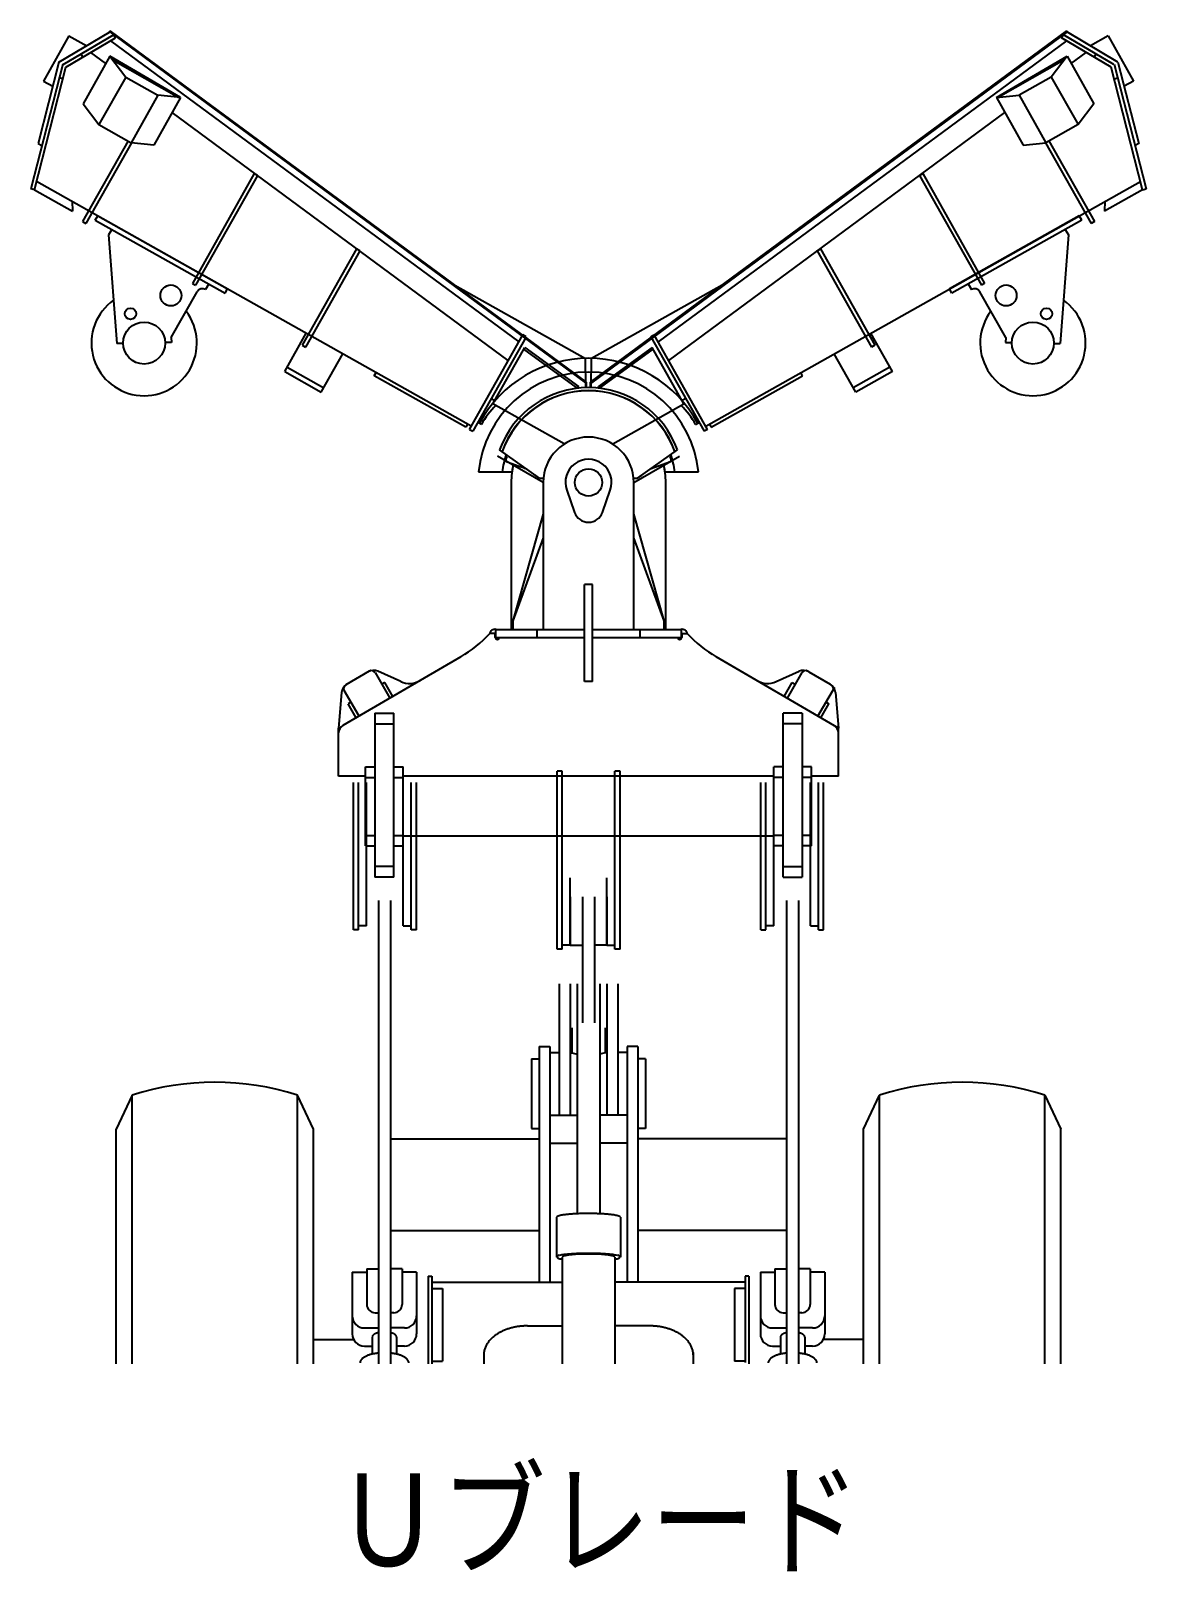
# Model space of a CAD drawing. Header units: millimetres. Extents: x -45 to 187, y -119 to 53.
# Drawn here: x 124.5 to 177.6, y -110.6 to -37.2 of the extents above; entities that cross this region are included whole.
import ezdxf
from ezdxf.enums import TextEntityAlignment as Align

# ---------------------------------------------------------------- set-up
doc = ezdxf.new("R2010")
doc.units = ezdxf.units.MM
doc.header["$LTSCALE"] = 0.25
doc.header["$PDSIZE"] = 1
doc.layers.add('Layer0016', color=7, linetype='Continuous')
doc.styles.add('dcStyle0', font='txt.shx', dxfattribs={"bigfont": 'bigfont'})

# ---------------------------------------------------------------- blocks, each defined once
blk = doc.blocks.new('DC_GROUP_ＤＸＦ５_1')
at = {"layer": 'Layer0016', "color": 7, "linetype": 'Continuous', "lineweight": 25}
for p, q in [((151.106, -53.974), (173.793, -37.238)), ((173.817, -37.294), (151.15, -54.014)), ((173.831, -37.307), (173.793, -37.238)), ((176.234, -38.729), (173.831, -37.307)), ((173.78, -37.718), (154.338, -52.06)), ((173.638, -37.425), (173.547, -37.58)), ((175.905, -38.976), (173.547, -37.58)), ((176.033, -38.842), (173.638, -37.425)), ((175.758, -37.475), (174.917, -37.949)), ((175.758, -37.475), (176.973, -39.632)), ((170.449, -40.416), (173.807, -38.448)), ((173.66, -38.641), (170.523, -40.408)), ((173.807, -38.448), (173.055, -39.441)), ((173.807, -38.448), (175.083, -40.713)), ((174.003, -38.796), (174.714, -38.271)), ((175.096, -38.497), (175.187, -38.342)), ((176.054, -38.83), (177.577, -44.767)), ((176.234, -38.729), (177.227, -42.601)), ((173.055, -39.441), (171.521, -40.305)), ((173.055, -39.441), (174.331, -41.707)), ((177.402, -44.812), (175.905, -38.976)), ((176.044, -39.518), (176.219, -39.474)), ((170.449, -40.416), (171.521, -40.305)), ((171.521, -40.305), (172.796, -42.571)), ((176.973, -39.632), (176.53, -39.882)), ((170.449, -40.416), (171.725, -42.681)), ((175.083, -40.713), (174.331, -41.707)), ((154.833, -52.938), (170.848, -41.123)), ((174.331, -41.707), (172.796, -42.571)), ((172.943, -42.484), (175.11, -46.33)), ((171.725, -42.681), (172.796, -42.571)), ((172.788, -42.575), (174.953, -46.418)), ((177.227, -42.601), (177.047, -42.703)), ((156.596, -56.068), (177.299, -44.409)), ((166.776, -44.127), (166.933, -44.039)), ((166.776, -44.127), (169.725, -49.363)), ((166.933, -44.039), (169.882, -49.274)), ((177.402, -44.812), (175.591, -45.832)), ((175.608, -45.361), (175.591, -45.832)), ((177.402, -44.812), (177.577, -44.767)), ((174.388, -46.048), (168.202, -49.532)), ((174.506, -46.257), (174.388, -46.048)), ((174.506, -46.257), (168.32, -49.741)), ((173.869, -46.96), (173.479, -52.139)), ((173.722, -46.699), (173.869, -46.96)), ((175.11, -46.33), (174.953, -46.418)), ((161.911, -47.716), (162.068, -47.628)), ((162.068, -47.628), (164.654, -52.219)), ((161.911, -47.716), (164.497, -52.307)), ((157.374, -49.35), (151.163, -52.848)), ((168.32, -49.741), (168.202, -49.532)), ((169.104, -49.299), (169.251, -49.561)), ((170.885, -51.851), (169.66, -49.675)), ((169.882, -49.274), (169.725, -49.363)), ((153.991, -51.809), (154.148, -51.721)), ((153.991, -51.809), (156.527, -56.313)), ((156.684, -56.225), (154.148, -51.721)), ((165.486, -53.472), (164.455, -51.642)), ((170.885, -51.851), (170.88, -52.085)), ((170.88, -52.085), (171.18, -52.091)), ((154.047, -52.317), (151.495, -54.188)), ((151.584, -54.234), (154.092, -52.397)), ((155.563, -55.008), (154.047, -52.317)), ((163.743, -54.453), (162.712, -52.623)), ((164.654, -52.219), (164.497, -52.307)), ((173.179, -52.133), (173.479, -52.139)), ((151.148, -54.24), (151.163, -52.848)), ((161.215, -53.673), (161.127, -53.516)), ((165.368, -53.262), (163.625, -54.244)), ((165.486, -53.472), (163.743, -54.453)), ((151.103, -54.239), (151.106, -53.974)), ((151.15, -54.014), (151.106, -53.974)), ((151.494, -54.264), (151.495, -54.188)), ((151.495, -54.188), (151.584, -54.234)), ((151.584, -54.274), (151.584, -54.234)), ((156.858, -56.127), (161.215, -53.673)), ((152.171, -56.919), (155.563, -55.008)), ((155.649, -54.753), (155.475, -54.852)), ((156.117, -55.993), (156.292, -55.895)), ((156.684, -56.225), (156.527, -56.313)), ((156.77, -55.97), (156.858, -56.127))]:
    blk.add_line(p, q, dxfattribs=at)
for centre, radius in [((170.904, -49.846), 0.5), ((172.827, -50.714), 0.27), ((172.18, -52.112), 1)]:
    blk.add_circle(centre, radius, dxfattribs=at)
for centre, radius, start, end in [((169.398, -49.822), 0.3, 29.38676, 119.38676), ((172.18, -52.112), 2.511, 142.85473, 54.56993), ((152.586, -57.981), 4.052, 29.38676, 45.57842)]:
    blk.add_arc(centre, radius, start, end, dxfattribs=at)
blk = doc.blocks.new('DC_GROUP_ＤＸＦ５_3')
at = {"layer": 'Layer0016', "color": 7, "linetype": 'Continuous', "lineweight": 25}
for p, q in [((149.977, -59.119), (150.355, -60.185)), ((151.675, -60.185), (152.052, -59.119))]:
    blk.add_line(p, q, dxfattribs=at)
for centre, radius, start, end in [((151.015, -58.752), 1.1, 340.52878, 199.47122), ((151.015, -59.952), 0.7, 199.47122, 340.52878)]:
    blk.add_arc(centre, radius, start, end, dxfattribs=at)
blk = doc.blocks.new('DC_GROUP_ＤＸＦ５_4')
at = {"layer": 'Layer0016', "color": 7, "linetype": 'Continuous', "lineweight": 25}
for p, q in [((140.845, -69.752), (140.845, -77.052)), ((140.845, -69.752), (141.745, -69.752)), ((141.745, -77.052), (141.745, -69.752)), ((140.395, -75.568), (140.395, -72.307)), ((140.395, -72.307), (140.845, -72.307)), ((141.745, -72.307), (142.195, -72.307)), ((142.195, -75.568), (142.195, -72.307)), ((140.395, -75.568), (140.845, -75.568)), ((141.745, -75.568), (142.195, -75.568)), ((141.745, -77.052), (140.845, -77.052))]:
    blk.add_line(p, q, dxfattribs=at)
at = {"layer": 'Layer0016', "color": 7, "linetype": 'Continuous'}
blk.add_point((142.175, -75.552), dxfattribs=at)
blk = doc.blocks.new('DC_GROUP_ＤＸＦ５_5')
at = {"layer": 'Layer0016', "color": 7, "linetype": 'Continuous', "lineweight": 25}
for p, q in [((160.285, -77.052), (160.285, -69.752)), ((161.185, -69.752), (160.285, -69.752)), ((161.185, -69.752), (161.185, -77.052)), ((159.835, -75.568), (159.835, -72.307)), ((160.285, -72.307), (159.835, -72.307)), ((161.635, -72.307), (161.185, -72.307)), ((161.635, -75.568), (161.635, -72.307)), ((160.285, -75.568), (159.835, -75.568)), ((161.635, -75.568), (161.185, -75.568)), ((160.285, -77.052), (161.185, -77.052))]:
    blk.add_line(p, q, dxfattribs=at)
at = {"layer": 'Layer0016', "color": 7, "linetype": 'Continuous'}
blk.add_point((159.855, -75.552), dxfattribs=at)
blk = doc.blocks.new('DC_GROUP_ＤＸＦ５_2')
at = {"layer": 'Layer0016', "color": 7, "linetype": 'Continuous', "lineweight": 25}
for p, q in [((148.681, -58.552), (146.778, -57.194)), ((153.348, -58.552), (155.251, -57.194)), ((148.855, -58.752), (146.679, -57.496)), ((153.175, -58.752), (155.35, -57.496)), ((145.782, -58.252), (147.374, -58.252)), ((148.681, -58.552), (148.871, -58.552)), ((153.158, -58.552), (153.348, -58.552)), ((154.655, -58.252), (156.247, -58.252)), ((147.335, -58.752), (147.335, -65.752)), ((148.855, -58.752), (148.855, -65.752)), ((153.175, -65.752), (153.175, -58.752)), ((154.695, -65.752), (154.695, -58.752)), ((148.855, -60.242), (147.415, -65.352)), ((154.615, -65.352), (153.175, -60.242)), ((148.855, -61.394), (147.415, -65.352)), ((154.615, -65.352), (153.175, -61.394)), ((150.825, -68.232), (150.825, -63.612)), ((151.205, -63.612), (150.825, -63.612)), ((151.205, -68.232), (151.205, -63.612)), ((146.575, -65.952), (146.309, -65.952)), ((146.575, -66.132), (146.575, -65.952)), ((146.595, -66.132), (146.595, -65.752)), ((146.595, -65.752), (150.825, -65.752)), ((147.415, -65.352), (147.415, -65.752)), ((148.555, -65.752), (148.555, -66.132)), ((151.205, -65.752), (155.435, -65.752)), ((153.475, -66.132), (153.475, -65.752)), ((154.615, -65.752), (154.615, -65.352)), ((155.435, -65.752), (155.435, -66.132)), ((155.455, -65.952), (155.455, -66.132)), ((155.455, -66.132), (155.455, -65.952)), ((155.455, -65.952), (155.72, -65.952)), ((146.595, -66.132), (150.825, -66.132)), ((151.205, -66.132), (155.435, -66.132)), ((144.933, -67.055), (139.313, -70.336)), ((162.915, -70.452), (157.096, -67.055)), ((140.573, -67.742), (139.45, -68.398)), ((140.847, -67.814), (141.555, -69.027)), ((142.079, -68.238), (140.98, -67.746)), ((151.205, -68.232), (150.825, -68.232)), ((159.95, -68.238), (161.049, -67.746)), ((161.183, -67.814), (160.474, -69.027)), ((161.505, -67.771), (162.527, -68.368)), ((139.256, -68.758), (139.115, -70.452)), ((140.087, -69.884), (139.378, -68.671)), ((141.307, -68.286), (141.169, -68.367)), ((141.693, -68.947), (141.307, -68.286)), ((160.336, -68.947), (160.722, -68.286)), ((160.722, -68.286), (160.86, -68.367)), ((161.942, -69.884), (162.751, -68.499)), ((162.773, -68.758), (162.915, -70.452)), ((139.701, -69.224), (139.563, -69.305)), ((139.949, -69.965), (139.563, -69.305)), ((162.081, -69.965), (162.466, -69.305)), ((162.328, -69.224), (162.466, -69.305)), ((140.845, -70.252), (140.845, -77.552)), ((140.845, -70.252), (141.745, -70.252)), ((141.745, -77.552), (141.745, -70.252)), ((160.285, -77.552), (160.285, -70.252)), ((161.185, -70.252), (160.285, -70.252)), ((161.185, -70.252), (161.185, -77.552)), ((139.115, -72.752), (139.115, -70.452)), ((162.915, -72.752), (162.915, -70.452)), ((149.515, -80.991), (149.515, -72.5)), ((149.755, -72.5), (149.515, -72.5)), ((149.755, -80.991), (149.755, -72.5)), ((152.275, -80.991), (152.275, -72.5)), ((152.515, -72.5), (152.275, -72.5)), ((152.515, -80.991), (152.515, -72.5)), ((140.395, -72.752), (139.115, -72.752)), ((139.815, -80.069), (139.815, -73.052)), ((140.055, -80.069), (140.055, -73.052)), ((140.395, -76.068), (140.395, -72.807)), ((140.395, -72.807), (140.845, -72.807)), ((140.435, -79.869), (140.435, -73.052)), ((141.745, -72.807), (142.195, -72.807)), ((159.835, -72.752), (142.195, -72.752)), ((142.195, -76.068), (142.195, -72.807)), ((142.195, -79.869), (142.195, -73.052)), ((142.575, -80.069), (142.575, -73.052)), ((142.815, -80.069), (142.815, -73.052)), ((159.215, -80.069), (159.215, -73.052)), ((159.455, -80.069), (159.455, -73.052)), ((159.835, -76.068), (159.835, -72.807)), ((160.285, -72.807), (159.835, -72.807)), ((159.835, -79.869), (159.835, -73.052)), ((161.635, -72.807), (161.185, -72.807)), ((161.595, -79.869), (161.595, -73.052)), ((162.915, -72.752), (161.635, -72.752)), ((161.635, -76.068), (161.635, -72.807)), ((161.975, -80.069), (161.975, -73.052)), ((162.215, -80.069), (162.215, -73.052)), ((140.395, -76.068), (140.845, -76.068)), ((141.745, -76.068), (142.195, -76.068)), ((159.835, -75.598), (142.195, -75.598)), ((160.285, -76.068), (159.835, -76.068)), ((161.635, -76.068), (161.185, -76.068)), ((141.745, -77.552), (140.845, -77.552)), ((150.135, -80.791), (150.135, -77.596)), ((151.895, -80.791), (151.895, -77.596)), ((160.285, -77.552), (161.185, -77.552)), ((150.148, -78.5), (150.148, -80.791)), ((151.881, -78.5), (151.881, -80.791)), ((140.435, -79.869), (140.055, -79.869)), ((142.195, -79.869), (142.575, -79.869)), ((159.835, -79.869), (159.455, -79.869)), ((161.595, -79.869), (161.975, -79.869)), ((140.055, -80.069), (139.815, -80.069)), ((142.815, -80.069), (142.575, -80.069)), ((159.215, -80.069), (159.455, -80.069)), ((161.975, -80.069), (162.215, -80.069)), ((149.755, -80.991), (149.515, -80.991)), ((150.135, -80.791), (149.755, -80.791)), ((150.148, -80.791), (150.73, -80.791)), ((151.881, -80.791), (151.299, -80.791)), ((151.895, -80.791), (152.275, -80.791)), ((152.515, -80.991), (152.275, -80.991))]:
    blk.add_line(p, q, dxfattribs=at)
blk.add_circle((151.015, -58.752), 0.65, dxfattribs=at)
for centre, radius, start, end in [((151.015, -58.752), 5.256, 5.45877, 174.54123), ((151.015, -58.752), 5.917, 28.38465, 151.43791), ((151.015, -58.752), 4.514, 20.18846, 159.81154), ((151.015, -58.752), 4.372, 19.67811, 160.32189), ((151.015, -58.752), 4.366, 19.65681, 160.34319), ((151.015, -58.752), 2.16, 0, 180), ((151.015, -58.752), 4.14, 161.24083, 173.06329), ((151.015, -58.752), 4.083, 161.52523, 165.82105), ((151.015, -58.752), 3.68, 166.44909, 180), ((151.015, -58.752), 3.69, 166.42, 172.21239), ((151.015, -58.752), 3.68, 0, 13.55091), ((151.015, -58.752), 3.69, 7.78761, 13.58), ((151.015, -58.752), 4.083, 14.17895, 18.47477), ((151.015, -58.752), 4.14, 6.93671, 18.75917), ((145.204, -65.873), 8.27, 69.71742, 70.3433), ((143.445, -65.807), 8.949, 54.16363, 55.70048), ((158.658, -65.913), 9.078, 124.31048, 125.82541), ((156.797, -65.796), 8.188, 109.65358, 110.2857), ((141.908, -61.874), 6, 300.27569, 317.17996), ((146.55, -65.993), 0.245, 79.50012, 170.45198), ((155.479, -65.993), 0.245, 9.54802, 100.49988), ((160.121, -61.874), 6, 222.82004, 239.72431), ((146.675, -66.132), 0.1, 180, 0), ((155.355, -66.132), 0.1, 180, 0), ((140.776, -68.203), 0.5, 65.90255, 120.27569), ((140.674, -67.915), 0.2, 30.27569, 120.27569), ((142.487, -67.325), 1, 245.90255, 300.27569), ((159.542, -67.325), 1, 239.72431, 294.09745), ((161.253, -68.203), 0.5, 59.72431, 114.09745), ((161.355, -67.915), 0.2, 59.72431, 149.72431), ((139.754, -68.799), 0.5, 120.27569, 175.22761), ((139.551, -68.57), 0.2, 120.27569, 210.27569), ((162.275, -68.799), 0.5, 4.77239, 59.72431), ((162.478, -68.57), 0.2, 329.72431, 59.72431), ((139.515, -70.682), 0.4, 120.27569, 180), ((162.515, -70.682), 0.4, 0, 59.72431)]:
    blk.add_arc(centre, radius, start, end, dxfattribs=at)
for points, knots in [([(147.986, -58.085), (147.908, -58.057), (147.598, -57.946), (147.288, -57.835), (147.056, -57.752)], [0, 0, 0, 0, 0.250234, 1, 1, 1, 1]), ([(154.974, -57.752), (154.896, -57.779), (154.586, -57.891), (154.276, -58.002), (154.043, -58.085)], [0, 0, 0, 0, 0.249795, 1, 1, 1, 1])]:
    blk.add_open_spline(points, degree=3, knots=knots, dxfattribs=at)
at = {"layer": 'Layer0016', "linetype": 'Continuous'}
for name in ['DC_GROUP_ＤＸＦ５_3', 'DC_GROUP_ＤＸＦ５_4', 'DC_GROUP_ＤＸＦ５_5']:
    blk.add_blockref(name, (0, 0), dxfattribs=at)
blk = doc.blocks.new('DC_GROUP_ＤＸＦ５_7')
at = {"layer": 'Layer0016', "color": 7, "linetype": 'Continuous', "lineweight": 25}
for centre, radius, start, end in [((149.685, -93.94), 0.265, 95.02272, 136.23598), ((150.16, -95.971), 2.349, 97.50616, 102.23733), ((150.497, -98.401), 4.802, 95.39087, 97.70552), ((150.731, -100.825), 7.237, 93.89772, 95.43333), ((150.881, -102.993), 9.411, 92.73176, 93.91283), ((150.966, -104.742), 11.162, 91.74315, 92.73887), ((151.004, -105.963), 12.383, 90.84976, 91.74726), ((151.014, -106.589), 13.009, 89.99839, 90.85267), ((151.015, -106.589), 13.009, 89.14661, 90.00097), ((151.025, -105.962), 12.382, 88.2519, 89.14952), ((151.063, -104.741), 11.16, 87.26021, 88.256), ((151.148, -102.992), 9.409, 86.0862, 87.26732), ((151.298, -100.824), 7.236, 84.56547, 86.10131), ((151.532, -98.399), 4.8, 82.29317, 84.60792), ((151.869, -95.971), 2.348, 77.76077, 82.49259), ((152.344, -93.94), 0.265, 43.7587, 84.97612)]:
    blk.add_arc(centre, radius, start, end, dxfattribs=at)
blk = doc.blocks.new('DC_GROUP_ＤＸＦ５_8')
at = {"layer": 'Layer0016', "color": 7, "linetype": 'Continuous', "lineweight": 25}
for centre, radius, start, end in [((149.923, -95.805), 0.218, 95.00303, 136.14338), ((150.313, -97.479), 1.935, 97.4884, 102.20738), ((150.589, -99.479), 3.955, 95.37822, 97.6872), ((150.782, -101.476), 5.96, 93.88862, 95.42056), ((150.905, -103.261), 7.75, 92.72539, 93.90369), ((150.975, -104.701), 9.191, 91.73908, 92.73248), ((151.006, -105.706), 10.197, 90.84775, 91.74318), ((151.014, -106.221), 10.712, 89.99833, 90.85066), ((151.015, -106.221), 10.712, 89.14851, 90.00091), ((151.023, -105.705), 10.196, 88.25585, 89.15141), ((151.054, -104.699), 9.19, 87.26645, 88.25995), ((151.124, -103.259), 7.748, 86.09516, 87.27354), ((151.247, -101.474), 5.959, 84.578, 86.11024), ((151.44, -99.478), 3.953, 82.31109, 84.62034), ((151.717, -97.478), 1.934, 77.78974, 82.51), ((152.107, -95.805), 0.218, 43.84851, 84.99501)]:
    blk.add_arc(centre, radius, start, end, dxfattribs=at)
blk = doc.blocks.new('DC_GROUP_ＤＸＦ５_9')
at = {"layer": 'Layer0016', "color": 7, "linetype": 'Continuous', "lineweight": 25}
for centre, radius, start, end in [((160.798, -100.201), 0.973, 75.48299, 76.90005), ((160.814, -100.138), 0.908, 73.96664, 75.48415), ((160.833, -100.073), 0.84, 72.32614, 73.96813), ((160.854, -100.006), 0.77, 70.537, 72.328), ((160.878, -99.939), 0.698, 68.56585, 70.5394), ((160.905, -99.872), 0.626, 66.36762, 68.56902), ((160.934, -99.805), 0.554, 63.88232, 66.37191), ((160.965, -99.741), 0.482, 61.03211, 63.88816), ((160.999, -99.681), 0.413, 57.70301, 61.04036), ((161.034, -99.625), 0.347, 53.74234, 57.7146), ((161.071, -99.575), 0.285, 48.92445, 53.75899), ((161.107, -99.533), 0.229, 42.93751, 48.9475), ((161.143, -99.5), 0.181, 35.36052, 42.96678), ((161.174, -99.478), 0.142, 25.71671, 35.38752), ((161.199, -99.466), 0.115, 13.7568, 25.71224), ((161.213, -99.463), 0.101, 0.06133, 13.68088)]:
    blk.add_arc(centre, radius, start, end, dxfattribs=at)
blk = doc.blocks.new('DC_GROUP_ＤＸＦ５_10')
at = {"layer": 'Layer0016', "color": 7, "linetype": 'Continuous', "lineweight": 25}
for centre, radius, start, end in [((160.255, -99.463), 0.101, 166.33047, 179.9613), ((160.269, -99.466), 0.115, 154.27384, 166.25394), ((160.293, -99.478), 0.143, 144.5923, 154.26976), ((160.325, -99.5), 0.181, 137.0091, 144.61932), ((160.36, -99.533), 0.23, 131.02821, 137.03852), ((160.397, -99.575), 0.285, 126.21827, 131.05135), ((160.434, -99.625), 0.347, 122.26262, 126.23486), ((160.469, -99.681), 0.414, 118.93881, 122.27425), ((160.503, -99.742), 0.483, 116.091, 118.94701), ((160.534, -99.806), 0.554, 113.60863, 116.09687), ((160.563, -99.872), 0.627, 111.41183, 113.61291), ((160.59, -99.94), 0.699, 109.44174, 111.41501), ((160.613, -100.007), 0.771, 107.65415, 109.44416), ((160.635, -100.074), 0.841, 106.01518, 107.65601), ((160.653, -100.139), 0.909, 104.49844, 106.01664), ((160.67, -100.202), 0.974, 103.08303, 104.49962)]:
    blk.add_arc(centre, radius, start, end, dxfattribs=at)
blk = doc.blocks.new('DC_GROUP_ＤＸＦ５_11')
at = {"layer": 'Layer0016', "color": 7, "linetype": 'Continuous', "lineweight": 25}
for centre, radius, start, end in [((148.003, -101.558), 2.612, 106.55395, 110.32107), ((148.049, -101.711), 2.772, 103.00746, 106.55766), ((148.079, -101.841), 2.905, 99.62292, 103.0106), ((148.096, -101.942), 3.008, 96.35356, 99.62565), ((148.104, -102.011), 3.077, 93.15815, 96.35601), ((148.106, -102.046), 3.113, 89.99888, 93.16045), ((147.227, -100.435), 1.225, 142.25385, 150.28589), ((147.364, -100.542), 1.399, 135.22675, 142.26049), ((147.504, -100.68), 1.596, 129.06937, 135.23606), ((147.637, -100.843), 1.806, 123.62904, 129.0786), ((147.756, -101.021), 2.02, 118.7657, 123.63712), ((147.857, -101.206), 2.231, 114.36068, 118.77242), ((147.94, -101.387), 2.43, 110.31658, 114.36618), ((146.959, -100.32), 0.932, 169.4188, 179.9835), ((147.01, -100.33), 0.984, 159.38251, 169.38829), ((147.104, -100.365), 1.084, 150.287, 159.36756)]:
    blk.add_arc(centre, radius, start, end, dxfattribs=at)
blk = doc.blocks.new('DC_GROUP_ＤＸＦ５_12')
at = {"layer": 'Layer0016', "color": 7, "linetype": 'Continuous', "lineweight": 25}
for centre, radius, start, end in [((140.817, -99.463), 0.101, 166.33038, 179.9613), ((140.83, -99.466), 0.115, 154.2737, 166.25385), ((140.855, -99.478), 0.143, 144.59215, 154.26962), ((140.886, -99.5), 0.181, 137.00895, 144.61917), ((140.922, -99.533), 0.23, 131.02808, 137.03837), ((140.959, -99.575), 0.285, 126.21816, 131.05122), ((140.995, -99.625), 0.347, 122.26252, 126.23474), ((141.031, -99.681), 0.414, 118.93872, 122.27415), ((141.064, -99.742), 0.483, 116.09092, 118.94692), ((141.096, -99.806), 0.554, 113.60856, 116.09679), ((141.125, -99.872), 0.627, 111.41177, 113.61285), ((141.151, -99.94), 0.699, 109.44169, 111.41496), ((141.175, -100.007), 0.771, 107.6541, 109.44411), ((141.196, -100.074), 0.841, 106.01514, 107.65597), ((141.215, -100.139), 0.909, 104.49841, 106.01661), ((141.231, -100.202), 0.974, 103.08301, 104.49958)]:
    blk.add_arc(centre, radius, start, end, dxfattribs=at)
blk = doc.blocks.new('DC_GROUP_ＤＸＦ５_13')
at = {"layer": 'Layer0016', "color": 7, "linetype": 'Continuous', "lineweight": 25}
for centre, radius, start, end in [((141.36, -100.201), 0.973, 75.48299, 76.90005), ((141.376, -100.138), 0.908, 73.96664, 75.48415), ((141.395, -100.073), 0.84, 72.32614, 73.96813), ((141.416, -100.006), 0.77, 70.537, 72.328), ((141.44, -99.939), 0.698, 68.56585, 70.5394), ((141.466, -99.872), 0.626, 66.36762, 68.56902), ((141.495, -99.805), 0.554, 63.88232, 66.37191), ((141.527, -99.741), 0.482, 61.03211, 63.88816), ((141.56, -99.681), 0.413, 57.70301, 61.04036), ((141.596, -99.625), 0.347, 53.74234, 57.7146), ((141.632, -99.575), 0.285, 48.92445, 53.75899), ((141.669, -99.533), 0.229, 42.93751, 48.9475), ((141.705, -99.5), 0.181, 35.36052, 42.96678), ((141.736, -99.478), 0.142, 25.71671, 35.38752), ((141.761, -99.466), 0.115, 13.7568, 25.71224), ((141.774, -99.463), 0.101, 0.06133, 13.68088)]:
    blk.add_arc(centre, radius, start, end, dxfattribs=at)
blk = doc.blocks.new('DC_GROUP_ＤＸＦ５_14')
at = {"layer": 'Layer0016', "color": 7, "linetype": 'Continuous', "lineweight": 25}
for centre, radius, start, end in [((149.594, -95.645), 0.0749, 59.24038, 225.10142), ((149.913, -94.705), 1.06, 249.49517, 261.99853), ((150.133, -97.692), 2.171, 97.21937, 103.32624), ((150.533, -100.605), 5.111, 94.96967, 97.56338), ((150.788, -103.452), 7.969, 93.36298, 95.02636), ((150.933, -105.848), 10.369, 92.10297, 93.38138), ((150.997, -107.559), 12.082, 91.01435, 92.11146), ((151.014, -108.447), 12.97, 89.9976, 91.01956), ((151.015, -108.447), 12.97, 88.97994, 90.00199), ((151.032, -107.559), 12.081, 87.88793, 88.98516), ((151.097, -105.847), 10.368, 86.618, 87.89641), ((151.241, -103.451), 7.968, 84.97283, 86.6364), ((151.496, -100.605), 5.11, 82.43582, 85.0295), ((151.896, -97.692), 2.17, 76.67318, 82.77979), ((152.116, -94.705), 1.06, 278.00042, 290.50718), ((152.435, -95.645), 0.0749, 314.93517, 120.73833)]:
    blk.add_arc(centre, radius, start, end, dxfattribs=at)
blk = doc.blocks.new('DC_GROUP_ＤＸＦ５_15')
at = {"layer": 'Layer0016', "color": 7, "linetype": 'Continuous', "lineweight": 25}
for centre, radius, start, end in [((140.473, -100.765), 0.356, 136.0632, 146.70174), ((140.571, -100.858), 0.492, 128.42247, 136.13757), ((140.672, -100.985), 0.654, 122.6723, 128.47383), ((140.77, -101.137), 0.834, 118.15947, 122.70409), ((140.861, -101.306), 1.027, 114.48608, 118.17916), ((140.943, -101.486), 1.225, 111.40289, 114.49864), ((141.016, -101.671), 1.424, 108.74791, 111.41121), ((141.079, -101.856), 1.619, 106.41175, 108.75362), ((141.132, -102.037), 1.807, 104.31798, 106.41581), ((141.176, -102.209), 1.986, 102.41136, 104.32095), ((141.212, -102.371), 2.151, 100.65081, 102.4136), ((141.24, -102.519), 2.301, 99.00485, 100.65255), ((141.261, -102.65), 2.434, 97.4481, 99.00623), ((141.276, -102.764), 2.549, 95.96191, 97.44924), ((140.341, -100.694), 0.206, 161.46148, 179.87087), ((140.391, -100.711), 0.258, 146.64586, 161.33858)]:
    blk.add_arc(centre, radius, start, end, dxfattribs=at)
blk = doc.blocks.new('DC_GROUP_ＤＸＦ５_16')
at = {"layer": 'Layer0016', "color": 7, "linetype": 'Continuous', "lineweight": 25}
for centre, radius, start, end in [((160.753, -102.763), 2.549, 82.54493, 84.03264), ((160.768, -102.65), 2.434, 80.9883, 82.54607), ((160.789, -102.518), 2.301, 79.34168, 80.98969), ((160.817, -102.37), 2.15, 77.58021, 79.34342), ((160.853, -102.209), 1.985, 75.67288, 77.58245), ((160.897, -102.036), 1.807, 73.57752, 75.67586), ((160.95, -101.856), 1.619, 71.23947, 73.58157), ((161.013, -101.671), 1.423, 68.58185, 71.24517), ((161.086, -101.486), 1.224, 65.4942, 68.59016), ((161.168, -101.306), 1.026, 61.81396, 65.50674), ((161.259, -101.136), 0.834, 57.28999, 61.83362), ((161.357, -100.985), 0.654, 51.52176, 57.32178), ((161.458, -100.858), 0.491, 43.86125, 51.57308), ((161.556, -100.765), 0.356, 33.30422, 43.93552), ((161.638, -100.711), 0.258, 18.67782, 33.36016), ((161.688, -100.694), 0.206, 0.15438, 18.55535)]:
    blk.add_arc(centre, radius, start, end, dxfattribs=at)
blk = doc.blocks.new('DC_GROUP_ＤＸＦ５_17')
at = {"layer": 'Layer0016', "color": 7, "linetype": 'Continuous', "lineweight": 25}
for centre, radius, start, end in [((159.911, -100.765), 0.356, 136.06327, 146.70181), ((160.009, -100.858), 0.492, 128.42253, 136.13764), ((160.11, -100.985), 0.654, 122.67235, 128.47389), ((160.208, -101.137), 0.834, 118.15951, 122.70414), ((160.299, -101.306), 1.027, 114.48611, 118.1792), ((160.382, -101.486), 1.225, 111.40292, 114.49867), ((160.454, -101.671), 1.424, 108.74793, 111.41124), ((160.517, -101.856), 1.619, 106.41177, 108.75364), ((160.571, -102.037), 1.807, 104.31799, 106.41583), ((160.615, -102.209), 1.986, 102.41137, 104.32096), ((160.65, -102.371), 2.151, 100.65081, 102.41361), ((160.678, -102.519), 2.301, 99.00486, 100.65256), ((160.699, -102.65), 2.434, 97.4481, 99.00624), ((160.714, -102.764), 2.549, 95.96191, 97.44925), ((159.78, -100.694), 0.206, 161.46153, 179.87088), ((159.829, -100.711), 0.258, 146.64593, 161.33864)]:
    blk.add_arc(centre, radius, start, end, dxfattribs=at)
blk = doc.blocks.new('DC_GROUP_ＤＸＦ５_18')
at = {"layer": 'Layer0016', "color": 7, "linetype": 'Continuous', "lineweight": 25}
for centre, radius, start, end in [((153.923, -102.046), 3.113, 86.83746, 89.99915), ((153.925, -102.011), 3.077, 83.64155, 86.83976), ((153.933, -101.942), 3.008, 80.37152, 83.64401), ((153.95, -101.84), 2.905, 76.98626, 80.37425), ((153.98, -101.711), 2.772, 73.43915, 76.9894), ((154.026, -101.558), 2.612, 69.67565, 73.44286), ((154.09, -101.387), 2.43, 65.63039, 69.68014), ((154.172, -101.206), 2.231, 61.22397, 65.63589), ((154.274, -101.021), 2.02, 56.35918, 61.23069), ((154.393, -100.843), 1.806, 50.91793, 56.36725), ((154.525, -100.68), 1.596, 44.76077, 50.92716), ((154.665, -100.542), 1.399, 37.73719, 44.77005), ((154.803, -100.435), 1.225, 29.71296, 37.74382), ((154.925, -100.365), 1.084, 20.63217, 29.71187), ((155.019, -100.33), 0.984, 10.61273, 20.61722), ((155.07, -100.32), 0.932, 0.01885, 10.58222)]:
    blk.add_arc(centre, radius, start, end, dxfattribs=at)
blk = doc.blocks.new('DC_GROUP_ＤＸＦ５_19')
at = {"layer": 'Layer0016', "color": 7, "linetype": 'Continuous', "lineweight": 25}
for centre, radius, start, end in [((141.315, -102.763), 2.549, 82.54493, 84.03264), ((141.33, -102.65), 2.434, 80.9883, 82.54607), ((141.351, -102.518), 2.301, 79.34168, 80.98969), ((141.379, -102.37), 2.15, 77.58021, 79.34342), ((141.414, -102.209), 1.985, 75.67288, 77.58245), ((141.459, -102.036), 1.807, 73.57752, 75.67586), ((141.512, -101.856), 1.619, 71.23947, 73.58157), ((141.575, -101.671), 1.423, 68.58185, 71.24517), ((141.648, -101.486), 1.224, 65.4942, 68.59016), ((141.73, -101.306), 1.026, 61.81396, 65.50674), ((141.821, -101.136), 0.834, 57.28999, 61.83362), ((141.919, -100.985), 0.654, 51.52176, 57.32178), ((142.02, -100.858), 0.491, 43.86125, 51.57308), ((142.118, -100.765), 0.356, 33.30422, 43.93552), ((142.2, -100.711), 0.258, 18.67782, 33.36016), ((142.249, -100.694), 0.206, 0.15438, 18.55535)]:
    blk.add_arc(centre, radius, start, end, dxfattribs=at)
blk = doc.blocks.new('DC_GROUP_ＤＸＦ５_6')
at = {"layer": 'Layer0016', "color": 7, "linetype": 'Continuous', "lineweight": 25}
for p, q in [((150.73, -78.5), (150.73, -84.49)), ((151.299, -78.5), (151.299, -84.49)), ((141.011, -78.669), (141.011, -100.737)), ((141.58, -78.669), (141.58, -100.737)), ((160.449, -78.669), (160.449, -100.737)), ((161.018, -78.669), (161.018, -100.737)), ((149.625, -82.644), (149.625, -88.9)), ((150.141, -82.644), (150.141, -88.9)), ((150.472, -82.644), (150.472, -93.592)), ((151.558, -82.644), (151.558, -93.592)), ((151.888, -82.644), (151.888, -88.9)), ((152.404, -82.644), (152.404, -88.9)), ((150.215, -84.732), (150.215, -85.923)), ((151.814, -84.732), (151.814, -85.923)), ((148.658, -85.618), (149.174, -85.618)), ((148.658, -85.618), (148.658, -96.858)), ((149.174, -85.618), (149.174, -96.858)), ((152.855, -85.618), (152.855, -96.858)), ((153.372, -85.618), (152.855, -85.618)), ((153.372, -85.618), (153.372, -96.858)), ((148.301, -86.204), (148.301, -89.535)), ((148.301, -86.204), (148.658, -86.204)), ((149.174, -85.913), (149.625, -85.913)), ((150.141, -85.923), (150.215, -85.923)), ((150.215, -85.923), (150.472, -85.985)), ((151.814, -85.923), (151.558, -85.985)), ((151.888, -85.923), (151.814, -85.923)), ((152.855, -85.913), (152.404, -85.913)), ((153.729, -86.204), (153.372, -86.204)), ((153.729, -86.204), (153.729, -89.535)), ((129.275, -87.944), (128.515, -89.568)), ((129.275, -100.737), (129.275, -87.944)), ((137.155, -100.737), (137.155, -87.944)), ((137.915, -89.568), (137.155, -87.944)), ((164.115, -89.568), (164.875, -87.944)), ((164.875, -100.737), (164.875, -87.944)), ((172.755, -87.944), (173.515, -89.568)), ((172.755, -100.737), (172.755, -87.944)), ((149.174, -88.9), (150.472, -88.9)), ((152.855, -88.9), (151.558, -88.9)), ((128.515, -100.737), (128.515, -89.568)), ((137.915, -100.737), (137.915, -89.568)), ((141.58, -90.029), (148.658, -90.029)), ((148.301, -89.535), (148.658, -89.535)), ((149.174, -90.226), (150.472, -90.226)), ((152.855, -90.226), (151.558, -90.226)), ((153.729, -89.535), (153.372, -89.535)), ((160.449, -90.029), (153.372, -90.029)), ((164.115, -100.737), (164.115, -89.568)), ((173.515, -100.737), (173.515, -89.568)), ((149.494, -93.756), (149.494, -95.654)), ((152.535, -93.756), (152.535, -95.654)), ((141.58, -94.394), (148.658, -94.394)), ((160.449, -94.394), (153.372, -94.394)), ((149.765, -95.654), (149.765, -100.737)), ((152.264, -95.654), (152.264, -100.737)), ((139.763, -96.367), (140.452, -96.367)), ((139.763, -96.367), (139.763, -99.315)), ((140.452, -96.213), (141.011, -96.213)), ((140.452, -96.213), (140.452, -97.909)), ((142.139, -96.213), (141.58, -96.213)), ((142.139, -96.213), (142.139, -97.909)), ((142.828, -96.367), (142.139, -96.367)), ((142.828, -96.367), (142.828, -99.315)), ((143.385, -96.564), (143.385, -100.737)), ((143.385, -96.564), (143.555, -96.564)), ((143.555, -96.564), (143.555, -100.737)), ((143.555, -96.858), (149.765, -96.858)), ((158.474, -96.858), (152.264, -96.858)), ((158.474, -96.564), (158.474, -100.68)), ((158.644, -96.564), (158.474, -96.564)), ((158.644, -96.564), (158.644, -100.737)), ((159.201, -96.367), (159.89, -96.367)), ((159.201, -96.367), (159.201, -99.315)), ((159.89, -96.213), (160.449, -96.213)), ((159.89, -96.213), (159.89, -97.909)), ((161.577, -96.213), (161.018, -96.213)), ((161.577, -96.213), (161.577, -97.909)), ((162.266, -96.367), (161.577, -96.367)), ((162.266, -96.367), (162.266, -99.315)), ((143.555, -97.151), (144.06, -97.151)), ((144.06, -97.151), (144.06, -100.616)), ((157.969, -97.151), (157.969, -100.616)), ((158.474, -97.151), (157.969, -97.151)), ((140.85, -98.307), (141.011, -98.307)), ((141.741, -98.307), (141.58, -98.307)), ((160.288, -98.307), (160.449, -98.307)), ((161.18, -98.307), (161.018, -98.307)), ((140.341, -99.032), (141.011, -99.032)), ((142.249, -99.032), (141.58, -99.032)), ((148.106, -98.934), (149.765, -98.934)), ((153.923, -98.934), (152.264, -98.934)), ((159.78, -99.032), (160.449, -99.032)), ((161.688, -99.032), (161.018, -99.032)), ((137.915, -99.574), (139.824, -99.574)), ((140.715, -99.463), (140.715, -100.278)), ((141.875, -99.463), (141.875, -100.278)), ((160.154, -99.463), (160.154, -100.278)), ((161.314, -99.463), (161.314, -100.278)), ((164.115, -99.574), (162.205, -99.574)), ((140.341, -99.893), (140.715, -99.893)), ((142.249, -99.893), (141.875, -99.893)), ((146.027, -100.197), (146.027, -100.737)), ((156.002, -100.197), (156.002, -100.737)), ((159.78, -99.893), (160.154, -99.893)), ((161.688, -99.893), (161.314, -99.893)), ((143.555, -100.616), (144.06, -100.616)), ((158.474, -100.616), (157.969, -100.616))]:
    blk.add_line(p, q, dxfattribs=at)
for centre, radius, start, end in [((133.215, -100.142), 12.818, 72.09927, 107.90073), ((168.815, -100.142), 12.818, 72.09927, 107.90073), ((140.85, -97.909), 0.398, 180, 270), ((141.741, -97.909), 0.398, 270, 0), ((160.288, -97.909), 0.398, 180, 270), ((161.18, -97.909), 0.398, 270, 0), ((140.341, -98.454), 0.578, 180, 269.99998), ((142.249, -98.454), 0.578, 270.00002, 0), ((159.78, -98.454), 0.578, 180, 269.99998), ((161.688, -98.454), 0.578, 270.00002, 0), ((140.341, -99.315), 0.578, 180, 270), ((142.249, -99.315), 0.578, 270, 0), ((159.78, -99.315), 0.578, 180, 270), ((161.688, -99.315), 0.578, 270, 0)]:
    blk.add_arc(centre, radius, start, end, dxfattribs=at)
at = {"layer": 'Layer0016', "linetype": 'Continuous'}
for name in ['DC_GROUP_ＤＸＦ５_7', 'DC_GROUP_ＤＸＦ５_14', 'DC_GROUP_ＤＸＦ５_8', 'DC_GROUP_ＤＸＦ５_11', 'DC_GROUP_ＤＸＦ５_18', 'DC_GROUP_ＤＸＦ５_12', 'DC_GROUP_ＤＸＦ５_13', 'DC_GROUP_ＤＸＦ５_10', 'DC_GROUP_ＤＸＦ５_9', 'DC_GROUP_ＤＸＦ５_15', 'DC_GROUP_ＤＸＦ５_19', 'DC_GROUP_ＤＸＦ５_17', 'DC_GROUP_ＤＸＦ５_16']:
    blk.add_blockref(name, (0, 0), dxfattribs=at)
blk = doc.blocks.new('DC_GROUP_ＤＸＦ５_20')
at = {"layer": 'Layer0016', "color": 7, "linetype": 'Continuous', "lineweight": 25}
for p, q in [((125.795, -38.729), (128.198, -37.307)), ((128.198, -37.307), (128.236, -37.238)), ((128.213, -37.294), (150.879, -54.014)), ((150.923, -53.974), (128.236, -37.238)), ((126.271, -37.475), (125.057, -39.632)), ((125.996, -38.842), (128.391, -37.425)), ((126.124, -38.976), (128.483, -37.58)), ((126.271, -37.475), (127.113, -37.949)), ((128.249, -37.718), (147.691, -52.06)), ((128.391, -37.425), (128.483, -37.58)), ((125.975, -38.83), (124.453, -44.767)), ((125.795, -38.729), (124.802, -42.601)), ((126.933, -38.497), (126.842, -38.342)), ((128.222, -38.448), (126.947, -40.713)), ((128.026, -38.796), (127.315, -38.271)), ((128.222, -38.448), (128.974, -39.441)), ((131.58, -40.416), (128.222, -38.448)), ((128.369, -38.641), (131.506, -40.408)), ((124.627, -44.812), (126.124, -38.976)), ((125.985, -39.518), (125.81, -39.474)), ((128.974, -39.441), (127.698, -41.707)), ((128.974, -39.441), (130.508, -40.305)), ((125.057, -39.632), (125.499, -39.882)), ((130.508, -40.305), (129.233, -42.571)), ((131.58, -40.416), (130.508, -40.305)), ((126.947, -40.713), (127.698, -41.707)), ((131.58, -40.416), (130.304, -42.681)), ((127.698, -41.707), (129.233, -42.571)), ((147.196, -52.938), (131.181, -41.123)), ((129.086, -42.484), (126.92, -46.33)), ((124.802, -42.601), (124.982, -42.703)), ((129.241, -42.575), (127.076, -46.418)), ((130.304, -42.681), (129.233, -42.571)), ((145.433, -56.068), (124.73, -44.409)), ((135.096, -44.039), (132.148, -49.274)), ((135.253, -44.127), (132.304, -49.363)), ((135.253, -44.127), (135.096, -44.039)), ((124.627, -44.812), (124.453, -44.767)), ((124.627, -44.812), (126.438, -45.832)), ((126.421, -45.361), (126.438, -45.832)), ((127.523, -46.257), (127.641, -46.048)), ((127.641, -46.048), (133.827, -49.532)), ((126.92, -46.33), (127.076, -46.418)), ((127.523, -46.257), (133.71, -49.741)), ((128.307, -46.699), (128.16, -46.96)), ((128.16, -46.96), (128.55, -52.139)), ((139.961, -47.628), (137.376, -52.219)), ((140.118, -47.716), (139.961, -47.628)), ((140.118, -47.716), (137.532, -52.307)), ((131.144, -51.851), (132.37, -49.675)), ((132.148, -49.274), (132.304, -49.363)), ((132.925, -49.299), (132.778, -49.561)), ((133.71, -49.741), (133.827, -49.532)), ((144.656, -49.35), (150.866, -52.848)), ((131.149, -52.085), (130.849, -52.091)), ((131.144, -51.851), (131.149, -52.085)), ((136.544, -53.472), (137.574, -51.642)), ((145.345, -56.225), (147.882, -51.721)), ((148.038, -51.809), (145.502, -56.313)), ((148.038, -51.809), (147.882, -51.721)), ((128.85, -52.133), (128.55, -52.139)), ((137.376, -52.219), (137.532, -52.307)), ((138.286, -54.453), (139.317, -52.623)), ((146.466, -55.008), (147.982, -52.317)), ((150.445, -54.234), (147.937, -52.397)), ((147.982, -52.317), (150.534, -54.188)), ((136.544, -53.472), (138.286, -54.453)), ((136.661, -53.262), (138.404, -54.244)), ((140.814, -53.673), (140.903, -53.516)), ((150.881, -54.24), (150.866, -52.848)), ((145.171, -56.127), (140.814, -53.673)), ((150.534, -54.188), (150.445, -54.234)), ((150.445, -54.274), (150.445, -54.234)), ((150.535, -54.264), (150.534, -54.188)), ((150.879, -54.014), (150.923, -53.974)), ((150.926, -54.239), (150.923, -53.974)), ((146.38, -54.753), (146.555, -54.852)), ((149.858, -56.919), (146.466, -55.008)), ((145.259, -55.97), (145.171, -56.127)), ((145.345, -56.225), (145.502, -56.313)), ((145.912, -55.993), (145.738, -55.895))]:
    blk.add_line(p, q, dxfattribs=at)
for centre, radius in [((131.125, -49.846), 0.5), ((129.202, -50.714), 0.27), ((129.85, -52.112), 1)]:
    blk.add_circle(centre, radius, dxfattribs=at)
for centre, radius, start, end in [((132.631, -49.822), 0.3, 60.61324, 150.61324), ((129.85, -52.112), 2.511, 125.43007, 37.14527), ((149.443, -57.981), 4.052, 134.42158, 150.61324)]:
    blk.add_arc(centre, radius, start, end, dxfattribs=at)

msp = doc.modelspace()

# ---------------------------------------------------------------- block references
at = {"layer": 'Layer0016', "linetype": 'Continuous'}
for name in ['DC_GROUP_ＤＸＦ５_20', 'DC_GROUP_ＤＸＦ５_1', 'DC_GROUP_ＤＸＦ５_2', 'DC_GROUP_ＤＸＦ５_6']:
    msp.add_blockref(name, (0, 0), dxfattribs=at)

# ---------------------------------------------------------------- texts
at = {"layer": 'Layer0016', "color": 7, "style": 'dcStyle0', "width": 1.206897}
msp.add_text('Ｕブレード', height=5, dxfattribs=at).set_placement((138.978, -110.841), (163.978, -110.841), align=Align.FIT)

doc.saveas('drawing.dxf')
